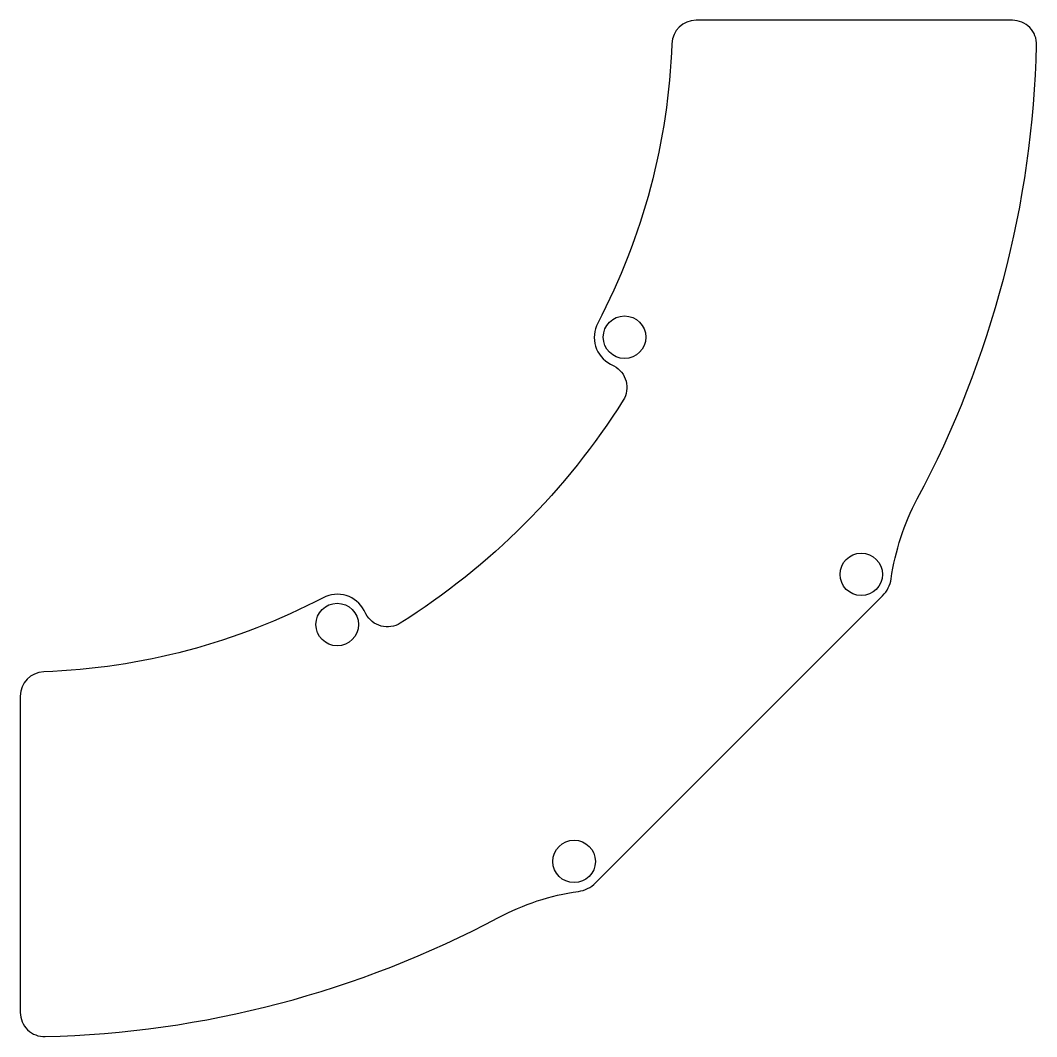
# Model space of a CAD drawing. Header units: millimetres. Extents: x 0 to 83.8, y -83.8 to 0.
import ezdxf

# ---------------------------------------------------------------- set-up
doc = ezdxf.new("R2010")
doc.units = ezdxf.units.MM
doc.layers.get('0').update_dxf_attribs({"linetype": 'CONTINUOUS'})

msp = doc.modelspace()

# ---------------------------------------------------------------- linework, layer by layer
msp.add_lwpolyline([(48.654, -28.341), (48.939, -28.491, -0.437658), (49.702, -31.328, -0.111954), (31.328, -49.702, -0.437658), (28.491, -48.939), (28.341, -48.654, 0.414214), (24.966, -47.602, -0.112258), (1.928, -53.717, 0.403743), (0, -55.716), (0, -81.795, 0.421392), (2.049, -83.794, 0.116823), (39.42, -73.971, -0.087301), (46.01, -71.821, 0.162429), (47.425, -71.113), (71.095, -47.444, 0.162174), (71.8, -46.034, -0.087172), (73.952, -39.456, 0.116945), (83.794, -2.049, 0.421392), (81.795, 0), (55.716, 0, 0.403743), (53.717, -1.928, -0.112258), (47.602, -24.966, 0.414214)], format="xyb", close=True)
for centre in [(49.816, -26.127), (69.331, -45.68), (26.127, -49.816), (45.658, -69.346)]:
    msp.add_circle(centre, 1.75)

doc.saveas('drawing.dxf')
